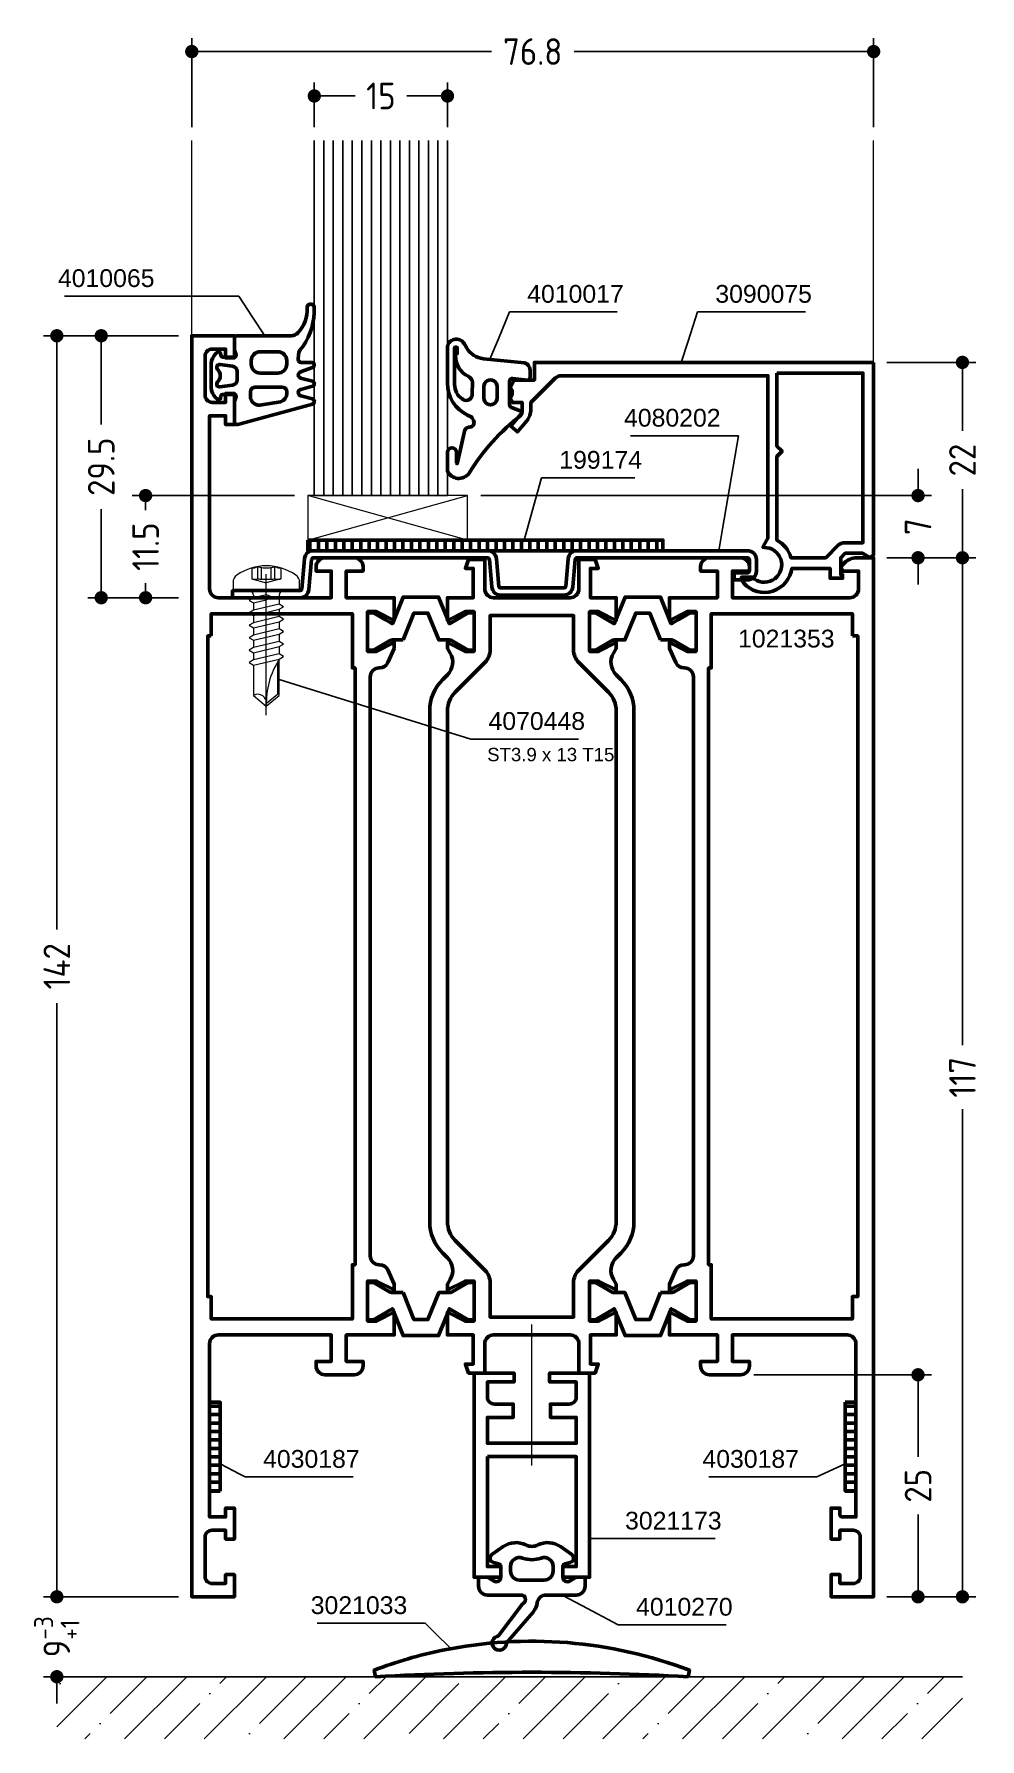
# Model space of a CAD drawing. Header units: millimetres. Extents: x 49 to 155, y 44 to 236.
import ezdxf

# ---------------------------------------------------------------- set-up
doc = ezdxf.new("R2010")
doc.units = ezdxf.units.MM
doc.linetypes.add('CENTER', pattern=[50.8, 31.75, -6.35, 6.35, -6.35])
doc.linetypes.add('HIDDEN', pattern=[9.525, 6.35, -3.175])
for name, color, linetype, lineweight in [('AM_5', 3, 'Continuous', 25), ('AM_C', 50, 'Continuous', 50), ('AM_S', 80, 'Continuous', 50), ('Cent3', 70, 'CENTER', 18), ('CHide4', 10, 'HIDDEN', 13), ('Cont2', 2, 'Continuous', 25), ('Cont3', 70, 'Continuous', 18), ('Cont4', 10, 'Continuous', 13)]:
    doc.layers.add(name, color=color, linetype=linetype, lineweight=lineweight)
doc.styles.add('HBS_DIMTEXTSTYLE', font='isocp.shx')
doc.styles.add('SWISSL', font='swissl.ttf')
doc.dimstyles.new('Konstruktionsschnitt 1-1$0', dxfattribs={"dimscale": 0, "dimtxt": 3, "dimasz": 1.5, "dimexe": 1.5, "dimexo": 1.5, "dimgap": 1.5, "dimtad": 0, "dimdsep": 46, "dimtxsty": 'HBS_DIMTEXTSTYLE', "dimblk": 'PUNKT', "dimcen": 0, "dimclrd": 3, "dimclre": 3, "dimclrt": 2, "dimadec": 1, "dimazin": 2, "dimtfac": 0.7, "dimtofl": 0, "dimtmove": 0, "dimatfit": 3, "dimfxl": 0, "dimtolj": 1, "dimtzin": 0, "dimarcsym": 0})

# ---------------------------------------------------------------- blocks, each defined once
blk = doc.blocks.new('ws4070448')
at = {"layer": 'Cent3', "ltscale": 0.5}
blk.add_lwpolyline([(0, -14.02), (0, 3.79)], dxfattribs=at)
at = {"layer": 'CHide4', "ltscale": 0.3}
for p, q in [((-0.97, 1.33), (-0.97, 2.72)), ((-0.56, 1.33), (-0.56, 2.61)), ((0.56, 1.33), (0.56, 2.61)), ((0.97, 1.33), (0.97, 2.72))]:
    blk.add_line(p, q, dxfattribs=at)
for points in [[(-1.65, 2.56), (-1.65, 1.33)], [(1.65, 2.56), (1.65, 1.33)], [(-1.65, 1.33), (0, 0.89)], [(1.65, 1.33), (0, 0.89)]]:
    blk.add_lwpolyline(points, dxfattribs=at)
for centre, radius, start, end in [((-1.59, 3.84), 1.28, 267.2848, 298.8872), ((0, 5.49), 2.94, 250.6988, 289.3012), ((1.59, 3.84), 1.28, 241.1128, 272.7152), ((-1.31, 2.49), 1.21, 253.6643, 286.3357), ((0, 11.41), 10.13, 264.4948, 275.5052), ((1.31, 2.49), 1.21, 253.6643, 286.3357)]:
    blk.add_arc(centre, radius, start, end, dxfattribs=at)
at = {"layer": 'Cont4'}
blk.add_lwpolyline([(3.32, 1.75, 0.314856), (-3.32, 1.75, 0.244912), (-3.75, 0.93), (-3.75, 0), (3.75, 0), (3.75, 0.93, 0.244912), (3.32, 1.75, 0.138291)], format="xyb", dxfattribs=at)
for points in [[(-1.95, -1.1), (-1.45, -1.39), (0, -1.04), (0.5, -0.67), (0, -0.47), (-1.45, -0.81)], [(-1.95, -2.5), (-1.45, -2.79), (1.45, -2.1), (1.95, -1.81), (1.45, -1.52), (-1.45, -2.21)], [(-1.95, -3.9), (-1.45, -4.19), (1.45, -3.5), (1.95, -3.21), (1.45, -2.92), (-1.45, -3.61)], [(-1.95, -5.3), (-1.45, -5.59), (1.45, -4.9), (1.95, -4.61), (1.45, -4.32), (-1.45, -5.01)], [(-1.95, -6.7), (-1.45, -6.99), (1.45, -6.3), (1.95, -6.01), (1.45, -5.72), (-1.45, -6.41)], [(-1.45, -8.39), (1.45, -7.7), (1.95, -7.41), (1.45, -7.12), (-1.45, -7.81), (-1.95, -8.1)]]:
    blk.add_lwpolyline(points, close=True, dxfattribs=at)
for points in [[(-1.45, -0.5), (-1.45, -0.81)], [(-1.45, -1.39), (-1.45, -2.21)], [(-1.45, -1.39), (-1.45, -2.21)], [(1.45, -0.5), (1.45, -1.52)], [(-1.45, -2.79), (-1.45, -3.61)], [(1.45, -2.1), (1.45, -2.92)], [(1.45, -3.5), (1.45, -4.32)], [(-1.45, -4.19), (-1.45, -5.01)], [(-1.45, -5.59), (-1.45, -6.41)], [(1.45, -4.9), (1.45, -5.72)], [(-1.45, -6.99), (-1.45, -7.81)], [(1.45, -6.3), (1.45, -7.12)], [(-1.45, -8.38), (-1.45, -11.81), (0, -13), (1.45, -11.79), (1.45, -7.7)], [(1.24, -8.17), (1.24, -11.7), (0.03, -12.71)]]:
    blk.add_lwpolyline(points, dxfattribs=at)
for centre, radius, start, end in [((-1.95, -0.5), 0.5, 0, 90), ((1.95, -0.5), 0.5, 90, 180), ((8.74, -12.6), 8.74, 146.5114, 182.6031), ((-0.95, -12.64), 0.965, 350.682, 121.1143)]:
    blk.add_arc(centre, radius, start, end, dxfattribs=at)
blk = doc.blocks.new('PUNKT')
at = {"color": 0, "linetype": 'Continuous'}
blk.add_line((-0.5, 0), (-1, 0), dxfattribs=at)
at = {"color": 0, "linetype": 'Continuous', "const_width": 0.5}
blk.add_lwpolyline([(-0.25, 0, 1), (0.25, 0, 1)], format="xyb", close=True, dxfattribs=at)
blk = doc.blocks.new('*D9')
at = {"layer": 'AM_5', "color": 3, "lineweight": -2, "transparency": 16777216}
for p, q in [((65.2, 202.44), (50, 202.44)), ((51.5, 200.94), (51.5, 135.58)), ((51.5, 61.94), (51.5, 127.3)), ((65.2, 60.44), (50, 60.44))]:
    blk.add_line(p, q, dxfattribs=at)
at = {"layer": 'AM_5', "color": 3, "lineweight": -2, "transparency": 16777216, "xscale": 1.5, "yscale": 1.5, "zscale": 1.5}
for p, rotation in [((51.5, 202.44), 90), ((51.5, 60.44), 270)]:
    blk.add_blockref('PUNKT', p, dxfattribs=dict(at, rotation=rotation))
at = {"layer": 'AM_5', "color": 2, "transparency": 16777216, "insert": (51.5, 131.44), "char_height": 3, "attachment_point": 5, "rotation": 90, "style": 'HBS_DIMTEXTSTYLE'}
blk.add_mtext('\\A1;142', dxfattribs=at)
blk = doc.blocks.new('*D10')
at = {"layer": 'AM_5', "color": 3, "lineweight": -2, "transparency": 16777216}
for p, q in [((145, 177.44), (155, 177.44)), ((153.5, 175.94), (153.5, 122.54)), ((153.5, 61.94), (153.5, 115.34)), ((145, 60.44), (155, 60.44))]:
    blk.add_line(p, q, dxfattribs=at)
at = {"layer": 'AM_5', "color": 3, "lineweight": -2, "transparency": 16777216, "xscale": 1.5, "yscale": 1.5, "zscale": 1.5}
for p, rotation in [((153.5, 177.44), 90), ((153.5, 60.44), 270)]:
    blk.add_blockref('PUNKT', p, dxfattribs=dict(at, rotation=rotation))
at = {"layer": 'AM_5', "color": 2, "transparency": 16777216, "insert": (153.5, 118.94), "char_height": 3, "attachment_point": 5, "rotation": 90, "style": 'HBS_DIMTEXTSTYLE'}
blk.add_mtext('\\A1;117', dxfattribs=at)
blk = doc.blocks.new('*S30')
at = {"layer": 'AM_5', "color": 3}
for p, q in [((116.12, 191.18), (128.26, 191.18)), ((128.26, 191.18), (126.48, 180.7))]:
    blk.add_line(p, q, dxfattribs=at)
at = {"layer": 'AM_5', "color": 3, "linetype": 'Continuous'}
blk.add_line((126.48, 180.7), (126.07, 178.24), dxfattribs=at)
at = {"layer": 'AM_5', "color": 2, "insert": (126.26, 192.18), "char_height": 2, "attachment_point": 9, "style": 'SWISSL'}
blk.add_mtext('4080202', dxfattribs=at)
blk = doc.blocks.new('*U8', base_point=(88.14, 149.04))
for p, q in [((89.21, 149.04), (89.21, 109.04)), ((90.28, 149.04), (90.28, 109.04)), ((91.35, 149.04), (91.35, 109.04)), ((92.42, 149.04), (92.42, 109.04)), ((93.5, 149.04), (93.5, 109.04)), ((94.57, 149.04), (94.57, 109.04)), ((95.64, 149.04), (95.64, 109.04)), ((96.71, 149.04), (96.71, 109.04)), ((97.78, 149.04), (97.78, 109.04)), ((98.85, 149.04), (98.85, 109.04)), ((99.92, 149.04), (99.92, 109.04)), ((101, 149.04), (101, 109.04)), ((102.07, 149.04), (102.07, 109.04))]:
    blk.add_line(p, q)
blk.add_lwpolyline([(88.14, 109.04), (88.14, 149.04), (103.14, 149.04), (103.14, 109.04)])
blk = doc.blocks.new('*D11')
at = {"layer": 'AM_5', "color": 3, "lineweight": -2, "transparency": 16777216}
for p, q in [((80.5, 225.94), (80.5, 230.94)), ((95.5, 225.94), (95.5, 230.94)), ((82, 229.44), (85.09, 229.44)), ((94, 229.44), (90.91, 229.44))]:
    blk.add_line(p, q, dxfattribs=at)
at = {"layer": 'AM_5', "color": 3, "lineweight": -2, "transparency": 16777216, "xscale": 1.5, "yscale": 1.5, "zscale": 1.5, "rotation": 180}
blk.add_blockref('PUNKT', (80.5, 229.44), dxfattribs=at)
at = {"layer": 'AM_5', "color": 3, "lineweight": -2, "transparency": 16777216, "xscale": 1.5, "yscale": 1.5, "zscale": 1.5}
blk.add_blockref('PUNKT', (95.5, 229.44), dxfattribs=at)
at = {"layer": 'AM_5', "color": 2, "transparency": 16777216, "insert": (88, 229.44), "char_height": 3, "attachment_point": 5, "style": 'HBS_DIMTEXTSTYLE'}
blk.add_mtext('\\A1;15', dxfattribs=at)
blk = doc.blocks.new('*D12')
at = {"layer": 'AM_5', "color": 3, "lineweight": -2, "transparency": 16777216}
for p, q in [((66.7, 225.94), (66.7, 235.94)), ((68.2, 234.44), (100.45, 234.44)), ((142, 234.44), (109.75, 234.44)), ((143.5, 225.94), (143.5, 235.94))]:
    blk.add_line(p, q, dxfattribs=at)
at = {"layer": 'AM_5', "color": 3, "lineweight": -2, "transparency": 16777216, "xscale": 1.5, "yscale": 1.5, "zscale": 1.5, "rotation": 180}
blk.add_blockref('PUNKT', (66.7, 234.44), dxfattribs=at)
at = {"layer": 'AM_5', "color": 3, "lineweight": -2, "transparency": 16777216, "xscale": 1.5, "yscale": 1.5, "zscale": 1.5}
blk.add_blockref('PUNKT', (143.5, 234.44), dxfattribs=at)
at = {"layer": 'AM_5', "color": 2, "transparency": 16777216, "insert": (105.1, 234.44), "char_height": 3, "attachment_point": 5, "style": 'HBS_DIMTEXTSTYLE'}
blk.add_mtext('\\A1;76.8', dxfattribs=at)
blk = doc.blocks.new('*D13')
at = {"layer": 'AM_5', "color": 3, "lineweight": -2, "transparency": 16777216}
for p, q in [((148.5, 185.94), (148.5, 187.44)), ((99.27, 184.44), (150, 184.44)), ((145, 177.44), (150, 177.44)), ((148.5, 175.94), (148.5, 174.44))]:
    blk.add_line(p, q, dxfattribs=at)
at = {"layer": 'AM_5', "color": 3, "lineweight": -2, "transparency": 16777216, "xscale": 1.5, "yscale": 1.5, "zscale": 1.5}
for p, rotation in [((148.5, 184.44), 270), ((148.5, 177.44), 90)]:
    blk.add_blockref('PUNKT', p, dxfattribs=dict(at, rotation=rotation))
at = {"layer": 'AM_5', "color": 2, "transparency": 16777216, "insert": (148.5, 180.94), "char_height": 3, "attachment_point": 5, "rotation": 90, "style": 'HBS_DIMTEXTSTYLE'}
blk.add_mtext('\\A1;7', dxfattribs=at)
blk = doc.blocks.new('*D14')
at = {"layer": 'AM_5', "color": 3, "lineweight": -2, "transparency": 16777216}
for p, q in [((145, 199.44), (155, 199.44)), ((153.5, 197.94), (153.5, 191.72)), ((153.5, 178.94), (153.5, 185.16)), ((145, 177.44), (155, 177.44))]:
    blk.add_line(p, q, dxfattribs=at)
at = {"layer": 'AM_5', "color": 3, "lineweight": -2, "transparency": 16777216, "xscale": 1.5, "yscale": 1.5, "zscale": 1.5}
for p, rotation in [((153.5, 199.44), 90), ((153.5, 177.44), 270)]:
    blk.add_blockref('PUNKT', p, dxfattribs=dict(at, rotation=rotation))
at = {"layer": 'AM_5', "color": 2, "transparency": 16777216, "insert": (153.5, 188.44), "char_height": 3, "attachment_point": 5, "rotation": 90, "style": 'HBS_DIMTEXTSTYLE'}
blk.add_mtext('\\A1;22', dxfattribs=at)
blk = doc.blocks.new('*S31')
at = {"layer": 'AM_5', "color": 3}
for p, q in [((106.09, 186.44), (104.81, 181.85)), ((116.61, 186.44), (106.09, 186.44))]:
    blk.add_line(p, q, dxfattribs=at)
at = {"layer": 'AM_5', "color": 3, "linetype": 'Continuous'}
blk.add_line((104.81, 181.85), (104.14, 179.44), dxfattribs=at)
at = {"layer": 'AM_5', "color": 2, "insert": (108.09, 187.44), "char_height": 2, "attachment_point": 7, "style": 'SWISSL'}
blk.add_mtext('199174', dxfattribs=at)
blk = doc.blocks.new('*S32')
at = {"layer": 'AM_5', "color": 3}
for p, q in [((102.48, 205.13), (101.23, 202.1)), ((114.63, 205.13), (102.48, 205.13))]:
    blk.add_line(p, q, dxfattribs=at)
at = {"layer": 'AM_5', "color": 3, "linetype": 'Continuous'}
blk.add_line((101.23, 202.1), (100.27, 199.79), dxfattribs=at)
at = {"layer": 'AM_5', "color": 2, "insert": (104.48, 206.13), "char_height": 2, "attachment_point": 7, "style": 'SWISSL'}
blk.add_mtext('4010017', dxfattribs=at)
blk = doc.blocks.new('*S33')
at = {"layer": 'AM_5', "color": 3}
for p, q in [((123.67, 205.13), (122.59, 201.82)), ((135.81, 205.13), (123.67, 205.13))]:
    blk.add_line(p, q, dxfattribs=at)
at = {"layer": 'AM_5', "color": 3, "linetype": 'Continuous'}
blk.add_line((122.59, 201.82), (121.82, 199.44), dxfattribs=at)
at = {"layer": 'AM_5', "color": 2, "insert": (125.67, 206.13), "char_height": 2, "attachment_point": 7, "style": 'SWISSL'}
blk.add_mtext('3090075', dxfattribs=at)
blk = doc.blocks.new('*S34')
at = {"layer": 'AM_5', "color": 3}
for p, q in [((52.37, 206.9), (71.99, 206.9)), ((71.99, 206.9), (73.54, 204.53))]:
    blk.add_line(p, q, dxfattribs=at)
at = {"layer": 'AM_5', "color": 3, "linetype": 'Continuous'}
blk.add_line((73.54, 204.53), (74.92, 202.44), dxfattribs=at)
at = {"layer": 'AM_5', "color": 2, "insert": (62.5, 207.9), "char_height": 2, "attachment_point": 9, "style": 'SWISSL'}
blk.add_mtext('4010065', dxfattribs=at)
blk = doc.blocks.new('*S35')
at = {"layer": 'AM_5', "color": 3, "linetype": 'Continuous'}
blk.add_line((78.93, 162.99), (76.55, 163.73), dxfattribs=at)
at = {"layer": 'AM_5', "color": 3}
for p, q in [((98.12, 157.03), (78.93, 162.99)), ((110.27, 157.03), (98.12, 157.03))]:
    blk.add_line(p, q, dxfattribs=at)
at = {"layer": 'AM_5', "color": 2, "insert": (100.12, 158.03), "char_height": 2, "attachment_point": 7, "style": 'SWISSL'}
blk.add_mtext('4070448', dxfattribs=at)
blk = doc.blocks.new('*D15')
at = {"layer": 'AM_5', "color": 3, "lineweight": -2, "transparency": 16777216}
for p, q in [((78.27, 184.44), (60, 184.44)), ((61.5, 182.94), (61.5, 182.8)), ((65.2, 172.94), (60, 172.94)), ((61.5, 174.44), (61.5, 174.58))]:
    blk.add_line(p, q, dxfattribs=at)
at = {"layer": 'AM_5', "color": 3, "lineweight": -2, "transparency": 16777216, "xscale": 1.5, "yscale": 1.5, "zscale": 1.5}
for p, rotation in [((61.5, 184.44), 90), ((61.5, 172.94), 270)]:
    blk.add_blockref('PUNKT', p, dxfattribs=dict(at, rotation=rotation))
at = {"layer": 'AM_5', "color": 2, "transparency": 16777216, "insert": (61.5, 178.69), "char_height": 3, "attachment_point": 5, "rotation": 90, "style": 'HBS_DIMTEXTSTYLE'}
blk.add_mtext('\\A1;11.5', dxfattribs=at)
blk = doc.blocks.new('*D16')
at = {"layer": 'AM_5', "color": 3, "lineweight": -2, "transparency": 16777216}
for p, q in [((65.2, 202.44), (55, 202.44)), ((56.5, 200.94), (56.5, 192.44)), ((56.5, 174.44), (56.5, 182.93)), ((65.2, 172.94), (55, 172.94))]:
    blk.add_line(p, q, dxfattribs=at)
at = {"layer": 'AM_5', "color": 3, "lineweight": -2, "transparency": 16777216, "xscale": 1.5, "yscale": 1.5, "zscale": 1.5}
for p, rotation in [((56.5, 202.44), 90), ((56.5, 172.94), 270)]:
    blk.add_blockref('PUNKT', p, dxfattribs=dict(at, rotation=rotation))
at = {"layer": 'AM_5', "color": 2, "transparency": 16777216, "insert": (56.5, 187.69), "char_height": 3, "attachment_point": 5, "rotation": 90, "style": 'HBS_DIMTEXTSTYLE'}
blk.add_mtext('\\A1;29.5', dxfattribs=at)
blk = doc.blocks.new('*D17')
at = {"layer": 'AM_5', "color": 3, "lineweight": -2, "transparency": 16777216}
for p, q in [((130, 85.44), (150, 85.44)), ((148.5, 83.94), (148.5, 76.19)), ((148.5, 61.94), (148.5, 69.69)), ((145, 60.44), (150, 60.44))]:
    blk.add_line(p, q, dxfattribs=at)
at = {"layer": 'AM_5', "color": 3, "lineweight": -2, "transparency": 16777216, "xscale": 1.5, "yscale": 1.5, "zscale": 1.5}
for p, rotation in [((148.5, 85.44), 90), ((148.5, 60.44), 270)]:
    blk.add_blockref('PUNKT', p, dxfattribs=dict(at, rotation=rotation))
at = {"layer": 'AM_5', "color": 2, "transparency": 16777216, "insert": (148.5, 72.94), "char_height": 3, "attachment_point": 5, "rotation": 90, "style": 'HBS_DIMTEXTSTYLE'}
blk.add_mtext('\\A1;25', dxfattribs=at)
blk = doc.blocks.new('*D18')
at = {"layer": 'AM_5', "color": 3, "lineweight": -2, "transparency": 16777216}
for p, q in [((51.5, 61.94), (51.5, 63.44)), ((65.2, 60.44), (50, 60.44)), ((65.2, 51.44), (50, 51.44)), ((51.5, 49.94), (51.5, 48.44))]:
    blk.add_line(p, q, dxfattribs=at)
at = {"layer": 'AM_5', "color": 3, "lineweight": -2, "transparency": 16777216, "xscale": 1.5, "yscale": 1.5, "zscale": 1.5}
for p, rotation in [((51.5, 60.44), 270), ((51.5, 51.44), 90)]:
    blk.add_blockref('PUNKT', p, dxfattribs=dict(at, rotation=rotation))
at = {"layer": 'AM_5', "color": 2, "transparency": 16777216, "insert": (51.5, 55.94), "char_height": 3, "attachment_point": 5, "rotation": 90, "style": 'HBS_DIMTEXTSTYLE'}
blk.add_mtext('\\A1;9{}{\\H0.71x;\\C2;\\S-3^ +1;}', dxfattribs=at)
blk = doc.blocks.new('*S36')
at = {"layer": 'AM_5', "color": 3, "linetype": 'Continuous'}
blk.add_line((72.12, 74.25), (69.9, 75.4), dxfattribs=at)
at = {"layer": 'AM_5', "color": 3}
for p, q in [((72.73, 73.94), (72.12, 74.25)), ((84.88, 73.94), (72.73, 73.94))]:
    blk.add_line(p, q, dxfattribs=at)
at = {"layer": 'AM_5', "color": 2, "insert": (74.73, 74.94), "char_height": 2, "attachment_point": 7, "style": 'SWISSL'}
blk.add_mtext('4030187', dxfattribs=at)
blk = doc.blocks.new('*S37')
at = {"layer": 'AM_5', "color": 3, "linetype": 'Continuous'}
blk.add_line((138.02, 74.36), (140.3, 75.4), dxfattribs=at)
at = {"layer": 'AM_5', "color": 3}
for p, q in [((124.94, 73.94), (137.09, 73.94)), ((137.09, 73.94), (138.02, 74.36))]:
    blk.add_line(p, q, dxfattribs=at)
at = {"layer": 'AM_5', "color": 2, "insert": (135.09, 74.94), "char_height": 2, "attachment_point": 9, "style": 'SWISSL'}
blk.add_mtext('4030187', dxfattribs=at)
blk = doc.blocks.new('*S38')
at = {"layer": 'AM_5', "color": 3, "linetype": 'Continuous'}
blk.add_line((110.63, 59.47), (108.43, 60.64), dxfattribs=at)
at = {"layer": 'AM_5', "color": 3}
for p, q in [((114.74, 57.29), (110.63, 59.47)), ((126.9, 57.29), (114.74, 57.29))]:
    blk.add_line(p, q, dxfattribs=at)
at = {"layer": 'AM_5', "color": 2, "insert": (116.74, 58.29), "char_height": 2, "attachment_point": 7, "style": 'SWISSL'}
blk.add_mtext('4010270', dxfattribs=at)
blk = doc.blocks.new('*S39')
at = {"layer": 'AM_5', "color": 3, "linetype": 'Continuous'}
blk.add_line((114.17, 66.99), (111.67, 66.99), dxfattribs=at)
at = {"layer": 'AM_5', "color": 3}
blk.add_line((125.64, 66.99), (114.17, 66.99), dxfattribs=at)
at = {"layer": 'AM_5', "color": 2, "insert": (115.5, 67.99), "char_height": 2, "attachment_point": 7, "style": 'SWISSL'}
blk.add_mtext('3021173', dxfattribs=at)
blk = doc.blocks.new('*S40')
at = {"layer": 'AM_5', "color": 3}
for p, q in [((80.83, 57.47), (92.97, 57.47)), ((92.97, 57.47), (94.08, 56.38))]:
    blk.add_line(p, q, dxfattribs=at)
at = {"layer": 'AM_5', "color": 3, "linetype": 'Continuous'}
blk.add_line((94.08, 56.38), (95.87, 54.63), dxfattribs=at)
at = {"layer": 'AM_5', "color": 2, "insert": (90.97, 58.47), "char_height": 2, "attachment_point": 9, "style": 'SWISSL'}
blk.add_mtext('3021033', dxfattribs=at)
blk = doc.blocks.new('ZAHL links')
at = {"layer": 'AM_5', "color": 2, "style": 'SWISSL'}
blk.add_attdef('XXX', (1.85, -2.5), '', height=1.5, dxfattribs=at)
blk = doc.blocks.new('WI3090075')
for points in [[(0, 22), (0, 0.3), (-0.45, 0.04), (-1.25, 0.5), (-3.2, 0.5), (-3.7, 0), (-3.7, -1.9), (-3.5, -1.9), (-3.5, -2.3), (-4.9, -2.3), (-4.9, -1.2), (-9.2, -1.2), (-9.3, -1.57, -0.652679), (-14.9, -2.49), (-14.9, -2.2), (-13.66, -2.2, 1.382111), (-12.04, 1.13), (-12.48, 1.19), (-11.9, 2.2), (-11.9, 20.5), (-35.19, 20.5, 0.198912), (-35.89, 20.21), (-38.6, 17.5), (-38.6, 16.71, -0.176327), (-39.07, 15.43), (-40.12, 14.18), (-40.88, 14.82), (-39.6, 16.35), (-39.6, 17.5), (-40.7, 17.5), (-40.93, 17.99, 0.339409), (-40.9, 19.21), (-40.5, 20), (-38.2, 20), (-38.2, 22), (0, 22)], [(-10.9, 20.8), (-10.9, 12.58), (-10.32, 12), (-10.9, 11.42), (-10.9, 1.97, -0.213458), (-9.31, 0), (-5.4, 0), (-3.99, 1.41, -0.198912), (-3.28, 1.7), (-1.2, 1.7), (-1.2, 20.8), (-10.9, 20.8)]]:
    blk.add_lwpolyline(points, format="xyb", close=True)
blk = doc.blocks.new('WI1021353')
for points in [[(22.8, 106.8), (22.8, 107.45), (20.8, 106.45), (19.8, 106.45), (19.8, 110.95), (20.8, 110.95), (22.8, 109.95), (22.8, 112.5), (17.4, 112.5), (17.4, 115.5), (19.3, 115.5), (19.3, 116, 0.414214), (18.3, 117), (15, 117, 0.414214), (14, 116), (14, 115.5), (15.7, 115.5), (15.7, 112.5), (3, 112.5, -0.414214), (2, 113.5), (2, 133), (3.8, 133), (3.8, 132), (4.8, 132), (4.8, 135.5), (3.8, 135.5), (3.8, 134.5), (2.3, 134.5, -0.414214), (1.5, 135.3), (1.5, 139.7, -0.414214), (2.3, 140.5), (3.8, 140.5), (3.8, 139.5), (4.8, 139.5), (4.8, 142), (0, 142), (0, 0), (4.8, 0), (4.8, 2.5), (3.8, 2.5), (3.8, 1.5), (2.3, 1.5, -0.414214), (1.5, 2.3), (1.5, 6.7, -0.414214), (2.3, 7.5), (3.8, 7.5), (3.8, 6.5), (4.8, 6.5), (4.8, 10), (3.8, 10), (3.8, 9), (2, 9), (2, 28.5, -0.414214), (3, 29.5), (15.7, 29.5), (15.7, 26.5), (14, 26.5), (14, 26, 0.414214), (15, 25), (18.3, 25, 0.414214), (19.3, 26), (19.3, 26.5), (17.4, 26.5), (17.4, 29.5), (22.8, 29.5), (22.8, 32.05), (20.8, 31.05), (19.8, 31.05), (19.8, 35.55), (20.8, 35.55), (22.8, 34.55), (22.8, 35.2), (22.07, 36.81, 0.294108), (21.16, 37.4), (21.1, 37.4, -0.414214), (20.1, 38.4), (20.1, 103.6, -0.414214), (21.1, 104.6), (21.16, 104.6, 0.294108), (22.07, 105.19), (22.8, 106.8)], [(34, 112.5), (42.6, 112.5, 0.414214), (43.6, 113.5), (43.6, 116.8), (45.42, 116.8), (45.79, 115.8), (44.9, 115.8), (44.9, 112.5), (47.8, 112.5), (47.8, 109.95), (45.8, 110.95), (44.8, 110.95), (44.8, 106.45), (45.8, 106.45), (47.8, 107.45), (47.8, 106.8), (47.48, 106.25, 0.339454), (47.8, 103.83), (48.34, 103.29, -0.198912), (49.8, 99.76), (49.8, 42.24, -0.198912), (48.34, 38.71), (47.8, 38.17, 0.339454), (47.48, 35.75), (47.8, 35.2), (47.8, 34.55), (45.8, 35.55), (44.8, 35.55), (44.8, 31.05), (45.8, 31.05), (47.8, 32.05), (47.8, 29.5), (44.9, 29.5), (44.9, 26.2), (45.79, 26.2), (45.42, 25.2), (43.6, 25.2), (43.6, 28.5, 0.414214), (42.6, 29.5), (34, 29.5, 0.414214), (33, 28.5), (33, 25.2), (31.18, 25.2), (30.81, 26.2), (31.7, 26.2), (31.7, 29.5), (28.8, 29.5), (28.8, 32.05), (30.8, 31.05), (31.8, 31.05), (31.8, 35.55), (30.8, 35.55), (28.8, 34.55), (28.8, 35.2), (29.12, 35.75, 0.339454), (28.8, 38.17), (28.26, 38.71, -0.198912), (26.8, 42.24), (26.8, 99.76, -0.198912), (28.26, 103.29), (28.8, 103.83, 0.339454), (29.12, 106.25), (28.8, 106.8), (28.8, 107.45), (30.8, 106.45), (31.8, 106.45), (31.8, 110.95), (30.8, 110.95), (28.8, 109.95), (28.8, 112.5), (31.7, 112.5), (31.7, 115.8), (30.81, 115.8), (31.18, 116.8), (33, 116.8), (33, 113.5, 0.414214)], [(73.2, 9), (74.8, 9), (74.8, 28.5, 0.414214), (73.8, 29.5), (60.9, 29.5), (60.9, 26.5), (62.8, 26.5), (62.8, 26, -0.414214), (61.8, 25), (58.3, 25, -0.414214), (57.3, 26), (57.3, 26.5), (59.2, 26.5), (59.2, 29.5), (53.8, 29.5), (53.8, 32.05), (55.8, 31.05), (56.8, 31.05), (56.8, 35.55), (55.8, 35.55), (53.8, 34.55), (53.8, 35.2), (54.53, 36.81, -0.294108), (55.44, 37.4), (55.5, 37.4, 0.414214), (56.5, 38.4), (56.5, 103.6, 0.414214), (55.5, 104.6), (55.44, 104.6, -0.294108), (54.53, 105.19), (53.8, 106.8), (53.8, 107.45), (55.8, 106.45), (56.8, 106.45), (56.8, 110.95), (55.8, 110.95), (53.8, 109.95), (53.8, 112.5), (59.2, 112.5), (59.2, 115.5), (57.3, 115.5), (57.3, 116, -0.414214), (58.3, 117), (61.8, 117, -0.414214), (62.8, 116), (62.8, 115.5), (60.9, 115.5), (60.9, 112.5), (74.1, 112.5, 0.414214), (75.1, 113.5), (75.1, 115.5), (73.3, 115.5), (73.09, 116.01), (73.49, 116.41, -0.198912), (74.9, 117), (76.8, 117), (76.8, 0), (72, 0), (72, 2.5), (73, 2.5), (73, 1.5), (74.5, 1.5, 0.414214), (75.3, 2.3), (75.3, 6.7, 0.414214), (74.5, 7.5), (73, 7.5), (73, 6.5), (72, 6.5), (72, 10), (73, 10), (73, 9.2, 0.414214), (73.2, 9)], [(23.79, 107.75), (22.67, 107.75, 0.131652), (22.27, 107.64), (20.46, 106.6), (19.8, 106.6), (19.8, 110.8), (20.46, 110.8), (21.8, 110.03), (22.29, 109.74), (22.59, 109.57), (23.8, 112.58), (27.8, 112.58), (29.01, 109.57), (31.14, 110.8), (31.8, 110.8), (31.8, 106.6), (31.14, 106.6), (29.33, 107.64, 0.131652), (28.93, 107.75), (27.81, 107.75), (26.59, 110.78), (25.01, 110.78)], [(52.81, 107.75), (53.93, 107.75, -0.131652), (54.33, 107.64), (56.14, 106.6), (56.8, 106.6), (56.8, 110.8), (56.14, 110.8), (54.8, 110.03), (54.31, 109.74), (54.01, 109.57), (52.8, 112.58), (48.8, 112.58), (47.59, 109.57), (45.46, 110.8), (44.8, 110.8), (44.8, 106.6), (45.46, 106.6), (47.27, 107.64, -0.131652), (47.67, 107.75), (48.79, 107.75), (50.01, 110.78), (51.59, 110.78)], [(28.8, 42.24, 0.198912), (29.68, 40.12), (33.01, 36.79, -0.198912), (33.6, 35.37), (33.6, 31.5), (43, 31.5), (43, 35.37, -0.198912), (43.59, 36.79), (46.92, 40.12, 0.198912), (47.8, 42.24), (47.8, 99.76, 0.198912), (46.92, 101.88), (43.59, 105.21, -0.198912), (43, 106.63), (43, 110.5), (33.6, 110.5), (33.6, 106.63, -0.198912), (33.01, 105.21), (29.68, 101.88, 0.198912), (28.8, 99.76)], [(23.79, 34.25), (22.67, 34.25, -0.131652), (22.27, 34.36), (20.46, 35.4), (19.8, 35.4), (19.8, 31.2), (20.46, 31.2), (21.8, 31.97), (22.29, 32.26), (22.59, 32.43), (23.8, 29.42), (27.8, 29.42), (29.01, 32.43), (31.14, 31.2), (31.8, 31.2), (31.8, 35.4), (31.14, 35.4), (29.33, 34.36, -0.131652), (28.93, 34.25), (27.81, 34.25), (26.59, 31.22), (25.01, 31.22)], [(52.81, 34.25), (53.93, 34.25, 0.131652), (54.33, 34.36), (56.14, 35.4), (56.8, 35.4), (56.8, 31.2), (56.14, 31.2), (54.8, 31.97), (54.31, 32.26), (54.01, 32.43), (52.8, 29.42), (48.8, 29.42), (47.59, 32.43), (45.46, 31.2), (44.8, 31.2), (44.8, 35.4), (45.46, 35.4), (47.27, 34.36, 0.131652), (47.67, 34.25), (48.79, 34.25), (50.01, 31.22), (51.59, 31.22)]]:
    blk.add_lwpolyline(points, format="xyb", close=True)
for points in [[(2.2, 108.2), (1.8, 108.2), (1.8, 33.8), (2.2, 33.8), (2.2, 31.3), (18.1, 31.3), (18.1, 37.4), (18.4, 37.4), (18.4, 104.6), (18.1, 104.6), (18.1, 110.7), (2.2, 110.7), (2.2, 108.2)], [(74.4, 108.2), (75, 108.2), (75, 33.8), (74.4, 33.8), (74.4, 31.3), (58.5, 31.3), (58.5, 37.4), (58.2, 37.4), (58.2, 104.6), (58.5, 104.6), (58.5, 110.7), (74.4, 110.7), (74.4, 108.2)]]:
    blk.add_lwpolyline(points, close=True)
blk = doc.blocks.new('WI3021173')
blk.add_lwpolyline([(-30, 9.6), (-20, 9.6), (-20, -2.8), (-21.5, -2.8), (-21.5, -4), (-18.5, -4), (-18.5, 19), (-23, 19), (-23, 18), (-20, 18), (-20, 16.3, -0.414214), (-20.8, 15.5), (-22.9, 15.5), (-22.9, 14), (-20, 14), (-20, 11.1), (-30, 11.1), (-30, 14), (-27.1, 14), (-27.1, 15.5), (-29.2, 15.5, -0.414214), (-30, 16.3), (-30, 18), (-27, 18), (-27, 19), (-31.5, 19), (-31.5, -4), (-28.5, -4), (-28.5, -2.8), (-30, -2.8), (-30, 9.6)], format="xyb", close=True)
blk = doc.blocks.new('WI3021033')
blk.add_lwpolyline([(35.59, 0), (35.75, 0.74, 0.142294), (7.95, 2.98), (7.95, 2.98, 0.040161), (0.25, 0.74), (0.41, 0, -0.028383), (35.59, 0)], format="xyb", close=True)
blk = doc.blocks.new('WI4080202')
blk.add_lwpolyline([(-48.32, -0.18), (-48.61, -3.59, -0.388879), (-49.61, -4.5), (-57.2, -4.5), (-57.2, -3.7), (-49.61, -3.7, 0.388879), (-49.41, -3.52), (-49.11, -0.11, -0.388879), (-48.12, 0.8), (-28.48, 0.8, -0.388879), (-27.49, -0.11), (-27.22, -3.22, 0.388879), (-27.02, -3.4), (-19.88, -3.4, 0.388879), (-19.68, -3.22), (-19.41, -0.11, -0.388879), (-18.42, 0.8), (0.8, 0.8, -0.414214), (1.8, -0.2), (1.8, -1.5, -0.414214), (0.8, -2.5), (-0.7, -2.5), (-0.7, -1.7), (0.8, -1.7, 0.414214), (1, -1.5), (1, -0.2, 0.414214), (0.8, 0), (-18.42, 0, 0.388879), (-18.62, -0.18), (-18.89, -3.29, -0.388879), (-19.88, -4.2), (-27.02, -4.2, -0.388879), (-28.01, -3.29), (-28.28, -0.18, 0.388879), (-28.48, 0), (-48.12, 0, 0.388879), (-48.32, -0.18)], format="xyb", close=True)
blk = doc.blocks.new('WI199174')
h = blk.add_hatch()
h.set_pattern_fill('LINE', color=256, scale=0.3, angle=90)
h.paths.add_polyline_path([(0, 1.2), (0, 0), (40, 0), (40, 1.2)])
blk.add_lwpolyline([(0, 1.2), (0, 0), (40, 0), (40, 1.2)], close=True)
blk = doc.blocks.new('WI4010017')
for points in [[(-3.46, 2.42, -0.240056), (-5.37, 3.66), (-5.63, 4.12, 0.767327), (-7.5, 3.62), (-7.5, -0.35, 0.286745), (-5.25, -3.94), (-4.85, -4.14, -0.149451), (-4.72, -4.26), (-4.57, -4.53, -0.57735), (-5, -5.28), (-5.12, -5.28), (-5.16, -5.31, 0.158399), (-5.55, -5.6), (-6.36, -9.28, -0.113567), (-6.42, -9.4, -0.190093), (-6.5, -9.19), (-6.5, -8.12, 1), (-7.5, -8.12), (-7.5, -10.18, 0.009709), (-7.5, -10.22, 0.587918), (-5.07, -10.47, -0.09166), (0.81, -3.93, 0.553622), (0.7, -3.44), (-0.3, -3.07, -0.315299), (-0.5, -2.79), (-0.5, -0.1, -0.449698), (-0.16, 0.2), (1.46, 0, 0.449698), (1.8, 0.3), (1.8, 1.16, 0.354573), (1.17, 1.94), (-3.46, 2.42)], [(-4.7, -0.28, 0.292811), (-5.16, 0.44, -0.290987), (-6.6, 2.71), (-6.6, 2.92), (-6.5, 2.92, 0.414214), (-6.4, 3.02), (-6.4, 3.62, 0.414214), (-6.5, 3.72), (-6.6, 3.72, 0.414214), (-6.7, 3.62), (-6.7, -0.48, 0.244698), (-5.85, -2.12), (-5.8, -2.15, 0.673804), (-4.71, -1.45), (-4.7, -0.28)], [(-1.91, -0.73, 1.006711), (-3.4, -0.73), (-3.4, -2.03, 1.006711), (-1.91, -2.03), (-1.91, -0.73)], [(-1.91, -0.73, 1.006711), (-3.4, -0.73), (-3.4, -2.03, 1.006711), (-1.91, -2.03), (-1.91, -0.73)]]:
    blk.add_lwpolyline(points, format="xyb", close=True)
blk = doc.blocks.new('WI4010065')
for points in [[(0.3, 0, 0.414214), (0, -0.3), (0, -1.62), (0.19, -2.13, -0.520567), (0, -2.4), (-1.33, -2.4, -0.36397), (-1.53, -2.23), (-1.58, -1.97, 0.594937), (-1.91, -1.85), (-2.12, -2.05, 0.208), (-2.6, -3.15), (-2.6, -5.85, 0.208), (-2.12, -6.95), (-1.91, -7.15, 0.594937), (-1.58, -7.03), (-1.53, -6.77, -0.36397), (-1.33, -6.6), (0, -6.6, -0.520567), (0.19, -6.87), (0, -7.38), (0, -9.7, 0.505497), (0.39, -9.99), (8.79, -7.69, 0.751737), (8.78, -7.11), (7.47, -6.76, -0.767327), (7.47, -6.04), (8.78, -5.69, 0.767327), (8.78, -5.11), (7.46, -4.76, -0.767327), (7.46, -4.08), (8.78, -3.59, 0.876976), (8.7, -3), (7.5, -3, -0.414214), (7.2, -2.7), (7.2, -2.48, -0.051818), (7.23, -2.17, -0.225446), (7.75, -1.18, 0.150709), (9, 3.17, 1.016945), (8.2, 3.15, -0.195341), (7.16, 0.33, -0.211259), (6.42, 0)], [(4.9, -1.8, -0.414214), (5.9, -2.8), (5.9, -3.2, -0.414214), (4.9, -4.2), (2.9, -4.2, -0.414214), (1.9, -3.2), (1.9, -2.8, -0.414214), (2.9, -1.8)], [(0.3, -4.98), (0.3, -4.02, 0.378866), (-0.23, -3.43), (-1.66, -3.25, 0.717695), (-1.91, -3.76, -0.421053), (-1.91, -5.24, 0.717695), (-1.66, -5.75), (-0.23, -5.57, 0.378866)], [(5.4, -5.8, -0.414214), (5.9, -6.3), (5.9, -6.49, -0.328465), (5.2, -7.44), (3.1, -7.78, -0.505497), (1.8, -6.83), (1.8, -6.3, -0.414214), (2.3, -5.8)]]:
    blk.add_lwpolyline(points, format="xyb", close=True)
blk = doc.blocks.new('WI4030187')
h = blk.add_hatch()
h.set_pattern_fill('LINE', color=256, scale=0.3, angle=90)
h.paths.add_polyline_path([(5, 0), (5, 1.2), (-5, 1.2), (-5, 0)])
blk.add_lwpolyline([(5, 1.2), (5, 0), (-5, 0), (-5, 1.2), (5, 1.2)], close=True)
blk = doc.blocks.new('WI4010270')
for points in [[(7.71, -2, 0.729814), (7.42, -2.91, -0.075671), (7.64, -3.12), (10.3, -6.62, -2.21525), (9.36, -7.38), (6.36, -3.91, -0.146152), (5.89, -2.87, 0.375711), (4.9, -2), (1.5, -2, -0.414214), (0.5, -1), (0.5, -0.2, -0.414214), (0.7, 0), (1.5, 0), (2.25, -0.43, 0.57735), (3, 0), (3, 1.22, 0.339454), (2.78, 1.51), (2.17, 1.67, -0.63707), (2.01, 2.56), (3.28, 3.45, -0.275106), (5.83, 3.64, 0.235724), (7.17, 3.64, -0.275106), (9.72, 3.45), (10.99, 2.56, -0.63707), (10.83, 1.67), (10.22, 1.51, 0.339454), (10, 1.22), (10, 0, 0.57735), (10.75, -0.43), (11.5, 0), (12.3, 0, -0.414214), (12.5, -0.2), (12.5, -1, -0.414214), (11.5, -2), (7.71, -2)], [(7.9, -0.32, 0.414214), (8.9, 0.68), (8.9, 1.23, 0.523273), (7.55, 2.17, -0.180715), (5.45, 2.17, 0.523273), (4.1, 1.23), (4.1, 0.68, 0.414214), (5.1, -0.32), (7.9, -0.32)]]:
    blk.add_lwpolyline(points, format="xyb", close=True)

msp = doc.modelspace()

# ---------------------------------------------------------------- hatches: boundary and pattern name
at = {"layer": 'Cont3'}
h = msp.add_hatch(dxfattribs=at)
h.set_pattern_fill('ANSI35', color=256)
h.set_pattern_definition([(45, (-173.7447, -8.824), (-4.49013, 4.49013), []), (45, (-169.2545, -8.824), (-4.49013, 4.49013), [7.9375, -1.5875, 0, -1.5875])])
h.paths.add_polyline_path([(153.5, 51.44), (51.5, 51.44), (51.5, 44.44), (153.5, 44.44)])

# ---------------------------------------------------------------- linework, layer by layer
at = {"layer": 'Cent3', "ltscale": 0.5}
msp.add_line((105, 75.239), (105, 94.239), dxfattribs=at)
at = {"layer": 'Cont2'}
msp.add_line((51.5, 51.44), (153.5, 51.44), dxfattribs=at)
at = {"layer": 'Cont3'}
for p, q in [((66.7, 202.44), (66.7, 224.44)), ((143.5, 198.84), (143.5, 224.44))]:
    msp.add_line(p, q, dxfattribs=at)
msp.add_lwpolyline([(79.766, 179.44), (97.766, 179.44), (97.766, 184.44), (79.766, 184.44), (79.766, 179.44)], dxfattribs=at)
at = {"layer": 'Cont4'}
for points in [[(79.766, 179.44), (97.766, 184.44)], [(97.766, 179.44), (79.766, 184.44)]]:
    msp.add_lwpolyline(points, dxfattribs=at)

# ---------------------------------------------------------------- block references
msp.add_blockref('ws4070448', (75.095, 173.74))
at = {"layer": 'AM_5'}
for name in ['*S34', '*S32', '*S33', '*S30', '*S31', '*S35', '*S36', '*S37', '*S39', '*S40', '*S38']:
    msp.add_blockref(name, (0, 0), dxfattribs=at)
at = {"layer": 'AM_C'}
for name, p in [('WI4010065', (71.5, 202.44)), ('WI4010017', (103, 197.44)), ('WI199174', (79.766, 178.24)), ('WI4080202', (128.5, 177.44))]:
    msp.add_blockref(name, p, dxfattribs=at)
for p, rotation in [((68.7, 77.344), 270), ((141.5, 77.344), 89.99999999999999)]:
    msp.add_blockref('WI4030187', p, dxfattribs=dict(at, rotation=rotation))
at = {"layer": 'AM_C', "xscale": -1}
msp.add_blockref('WI4010270', (111.5, 62.639), dxfattribs=at)
at = {"layer": 'AM_S'}
for name, p in [('WI1021353', (66.7, 60.439)), ('WI3090075', (143.5, 177.44)), ('WI3021173', (130, 66.639)), ('WI3021033', (87, 51.44))]:
    msp.add_blockref(name, p, dxfattribs=at)
at = {"layer": 'Cont2', "xscale": -1, "rotation": 180}
msp.add_blockref('*U8', (80.499, 184.44), dxfattribs=at)
at = {"layer": 'Cont3'}
msp.add_blockref('ZAHL links', (98.12, 157.033), dxfattribs=at).add_auto_attribs({'XXX': 'ST3.9 x 13 T15'})

# ---------------------------------------------------------------- texts
at = {"layer": 'AM_5', "color": 2, "insert": (139.1, 169.34), "char_height": 2, "attachment_point": 3, "style": 'SWISSL'}
msp.add_mtext('1021353', dxfattribs=at)

# ---------------------------------------------------------------- dimensions: what is measured, and where the dimension line sits
at = {"layer": 'AM_5'}
for base, p1, p2, picture, middle in [((143.5, 234.44), (66.7, 224.44), (143.5, 224.44), '*D12', (105.1, 234.44)), ((95.499, 229.44), (80.499, 224.44), (95.499, 224.44), '*D11', (87.999, 229.44))]:
    dim = msp.add_linear_dim(base=base, p1=p1, p2=p2, dimstyle='Konstruktionsschnitt 1-1$0', override={"dimscale": 1}, dxfattribs=at)
    dim.commit()
    dim.dimension.update_dxf_attribs({"geometry": picture, "text_midpoint": middle})
for base, p1, p2, angle, picture, middle in [((51.5, 202.44), (66.7, 60.44), (66.7, 202.44), 90, '*D9', (51.5, 131.44)), ((56.5, 202.439), (66.7, 172.939), (66.7, 202.439), 270, '*D16', (56.5, 187.689)), ((153.5, 199.44), (143.5, 177.44), (143.5, 199.44), 270, '*D14', (153.5, 188.44)), ((153.5, 177.44), (143.5, 60.44), (143.5, 177.44), 90, '*D10', (153.5, 118.94)), ((148.5, 85.44), (143.5, 60.44), (128.5, 85.44), 90, '*D17', (148.5, 72.94))]:
    dim = msp.add_linear_dim(base=base, p1=p1, p2=p2, angle=angle, dimstyle='Konstruktionsschnitt 1-1$0', override={"dimscale": 1}, dxfattribs=at)
    dim.commit()
    dim.dimension.update_dxf_attribs({"geometry": picture, "text_midpoint": middle})
for base, p1, p2, picture, middle in [((148.5, 184.44), (143.5, 177.44), (97.766, 184.44), '*D13', (148.5, 180.94)), ((61.5, 184.44), (66.7, 172.939), (79.766, 184.44), '*D15', (61.5, 178.689))]:
    dim = msp.add_linear_dim(base=base, p1=p1, p2=p2, angle=270, dimstyle='Konstruktionsschnitt 1-1$0', override={"dimscale": 1}, dxfattribs=at)
    dim.commit()
    dim.dimension.update_dxf_attribs({"geometry": picture, "text_midpoint": middle, "dimtype": 160})
dim = msp.add_linear_dim(base=(51.5, 51.44), p1=(66.7, 60.44), p2=(66.7, 51.44), angle=90, text='<>{}{\\H0.71x;\\C2;\\S-3^ +1;}', dimstyle='Konstruktionsschnitt 1-1$0', override={"dimscale": 1, "dimtp": -3, "dimtm": -1, "dimtdec": 0, "dimtzin": 0}, dxfattribs=at)
dim.commit()
dim.dimension.update_dxf_attribs({"geometry": '*D18', "text_midpoint": (51.5, 55.94)})

doc.saveas('drawing.dxf')
